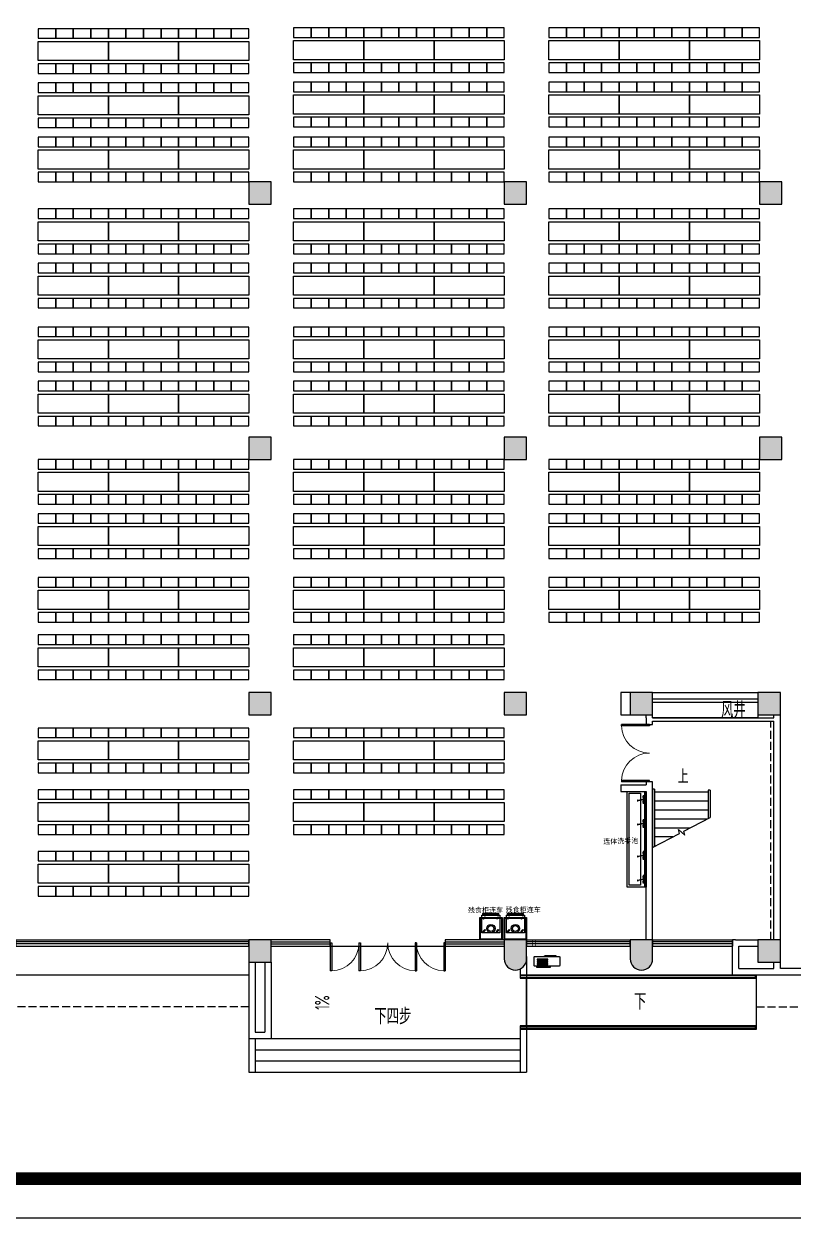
# Model space of a CAD drawing. Extents: x 1159254 to 1730927, y -477824 to -383968.
# Drawn here: x 1216570 to 1240668, y -477824 to -440400 of the extents above; entities that cross this region are included whole.
import ezdxf

# ---------------------------------------------------------------- set-up
doc = ezdxf.new("R2010")
doc.units = 0
doc.header["$LTSCALE"] = 1000
doc.linetypes.add('DASH', pattern=[0.35, 0.25, -0.1])
for name, color, linetype in [('COLUMN', 2, 'Continuous'), ('CURTWALL', 4, 'Continuous'), ('DIM_SYMB', 3, 'Continuous'), ('GROUND', 34, 'Continuous'), ('LG', 84, 'Continuous'), ('PUB_HATCH', 8, 'Continuous'), ('PUB_TEXT', 7, 'Continuous'), ('STAIR', 4, 'Continuous'), ('WALL', 6, 'Continuous'), ('WINDOW', 4, 'Continuous'), ('WS_厨房设备', 1, 'Continuous'), ('厨房布置', 4, 'Continuous'), ('外框', 7, 'Continuous'), ('空调', 205, 'Continuous'), ('空调孔', 30, 'Continuous')]:
    doc.layers.add(name, color=color, linetype=linetype)
doc.styles.add('_TCH_DIM', font='TSSDENG', dxfattribs={"width": 0.8, "bigfont": 'TSSDCHN'})
doc.styles.add('WMF-宋体1', font='')
doc.styles.get('WMF-宋体1').set_extended_font_data('SimSun')

# ---------------------------------------------------------------- blocks, each defined once
blk = doc.blocks.new('A$C4EB5717C')
at = {"layer": '空调'}
for p, q in [((520, 110), (520, 120)), ((883, 100), (530, 100)), ((893, 120), (893, 110))]:
    blk.add_line(p, q, dxfattribs=at)
blk.add_lwpolyline([(220, 120), (980, 120, 0.414214), (1000, 140), (1000, 410, 0.414214), (980, 430), (220, 430, 0.414214), (200, 410), (200, 140, 0.414214)], format="xyb", close=True, dxfattribs=at)
for points in [[(269, 459), (709, 459), (709, 444), (269, 444)], [(290, 372), (626, 372), (626, 343), (290, 343)], [(290, 306), (626, 306), (626, 277), (290, 277)], [(290, 240), (626, 240), (626, 211), (290, 211)]]:
    blk.add_lwpolyline(points, close=True, dxfattribs=at)
for centre, start, end in [((530, 110), 180, 270), ((883, 110), 270, 0)]:
    blk.add_arc(centre, 10, start, end, dxfattribs=at)
blk = doc.blocks.new('水龙头')
at = {"color": 252}
for p, q in [((-136, -15), (-90, -14)), ((-136, -18), (-90, -19)), ((-52, -2), (-4, -2)), ((-52, -31), (-6, -31)), ((4, -2), (51, -2)), ((12, -31), (51, -31)), ((23, -194), (26, -209)), ((49, -204), (46, -189)), ((136, -15), (90, -14)), ((136, -18), (90, -19))]:
    blk.add_line(p, q, dxfattribs=at)
for points in [[(13, -7), (0, 0), (-14, -8), (-14, -25), (-7, -29)], [(11, -26), (13, -25), (13, -7)]]:
    blk.add_lwpolyline(points, dxfattribs=at)
blk.add_lwpolyline([(26, -194), (-9, -18, -1.00756), (9, -15), (43, -190)], format="xyb", dxfattribs=at)
for centre in [(-78, -16), (77, -16)]:
    blk.add_circle(centre, 10.9, dxfattribs=at)
for centre, radius, start, end in [((-78, -16), 27.5, 36.2116, 175.3449), ((77, -16), 27.5, 4.6931, 143.7884), ((-136, -16), 1, 91.3387, 171.564), ((-132, -16), 4.53, 171.564, 188.436), ((-136, -17), 1, 188.436, 268.6613), ((-78, -16), 27.5, 184.6551, 323.7884), ((-78, -16), 16, 189.0003, 170.9997), ((-77, -16), 12.9, 168.3562, 191.6438), ((-52, 3), 5, 216.2116, 270), ((-52, -36), 5, 90, 143.7884), ((51, 3), 5, 270, 323.7884), ((51, -36), 5, 36.2116, 90), ((77, -16), 27.5, 216.2116, 355.3069), ((77, -16), 16, 9.0664, 350.9336), ((77, -16), 12.9, 348.3562, 11.6438), ((136, -16), 1, 8.436, 88.6613), ((136, -17), 1, 271.3387, 351.564), ((132, -16), 4.53, 351.564, 8.436)]:
    blk.add_arc(centre, radius, start, end, dxfattribs=at)
for centre, start_param, end_param in [((34, -192), 5.611234, 10.096729), ((34, -190), 6.955136, 8.752827), ((37, -206), 0, 3.141593)]:
    blk.add_ellipse(centre, major_axis=(-11.3, -2.2), ratio=0.233596, start_param=start_param, end_param=end_param, dxfattribs=at)
blk = doc.blocks.new('*U96')
blk.add_line((0, 40), (3000, 40))
blk.add_lwpolyline([(0, 600), (3000, 600), (3000, 0), (0, 0)], close=True)
at = {"color": 252}
blk.add_lwpolyline([(60, 540), (2940, 540), (2940, 180), (60, 180)], close=True, dxfattribs=at)
at = {"color": 1, "rotation": 180}
for p in [(246, 70), (996, 70), (1996, 70), (2746, 70)]:
    blk.add_blockref('水龙头', p, dxfattribs=at)
blk = doc.blocks.new('Custom_79')
at = {"color": 252}
for p, q in [((90, 806), (602, 806)), ((101, 806), (101, 771)), ((590, 806), (590, 771)), ((0, 700), (20, 680)), ((680, 680), (700, 700)), ((20, 20), (0, 0)), ((680, 20), (700, 0))]:
    blk.add_line(p, q, dxfattribs=at)
for points in [[(70, 771), (630, 771), (630, 213), (70, 213)], [(90, 771), (602, 771), (602, 822), (90, 822)], [(20, 680), (680, 680), (680, 20), (20, 20)], [(96, 661), (157, 721), (176, 702), (116, 642)], [(520, 661), (580, 721), (599, 702), (539, 642)], [(96, 262), (157, 322), (176, 303), (116, 242)], [(520, 262), (580, 322), (599, 303), (539, 242)]]:
    blk.add_lwpolyline(points, close=True, dxfattribs=at)
blk.add_lwpolyline([(0, 700), (700, 700), (700, 0), (0, 0)], close=True)
blk.add_circle((350, 350), 132)
blk.add_circle((350, 350), 92.5, dxfattribs=at)
blk = doc.blocks.new('A$C03080C26')
at = {"layer": '厨房布置'}
for points in [[(-1650, 1100), (-1650, 1400), (-2200, 1400), (-2200, 1100)], [(-1100, 1100), (-1100, 1400), (-1650, 1400), (-1650, 1100)], [(-1650, 1100), (-1650, 1400), (-1650, 1400), (-1650, 1100)], [(-550, 1100), (-550, 1400), (-1100, 1400), (-1100, 1100)], [(0, 1100), (0, 1400), (-550, 1400), (-550, 1100)], [(-2200, 1000), (0, 1000), (0, 400), (-2200, 400)], [(-1650, 0), (-1650, 300), (-2200, 300), (-2200, 0)], [(-1100, 0), (-1100, 300), (-1650, 300), (-1650, 0)], [(-1650, 0), (-1650, 300), (-1650, 300), (-1650, 0)], [(-550, 0), (-550, 300), (-1100, 300), (-1100, 0)], [(0, 0), (0, 300), (-550, 300), (-550, 0)]]:
    blk.add_lwpolyline(points, close=True, dxfattribs=at)
blk = doc.blocks.new('_FZH')
blk.add_lwpolyline([(-0.5, -0.5), (0.5, -0.5), (0.5, 0.5), (-0.5, 0.5)], close=True)
at = {"layer": 'PUB_HATCH'}
blk.add_solid([(-0.5, -0.5), (0.5, -0.5), (-0.5, 0.5), (0.5, 0.5)], dxfattribs=at)
blk = doc.blocks.new('$DorLib2D$00000002')
for p, q in [((-0.5, 0), (-0.5, 0.4875)), ((-0.475, 0.4875), (-0.5, 0.4875)), ((-0.475, 0), (-0.475, 0.4875)), ((0.475, 0), (0.475, 0.4875)), ((0.475, 0.4875), (0.5, 0.4875)), ((0.5, 0), (0.5, 0.4875)), ((-0.5, 0), (-0.475, 0)), ((0.5, 0), (0.475, 0))]:
    blk.add_line(p, q)
at = {"lineweight": 13}
for centre, start, end in [((-0.4875, 0), 0, 88.53072), ((0.4875, 0), 91.46928, 180)]:
    blk.add_arc(centre, 0.4875, start, end, dxfattribs=at)
blk = doc.blocks.new('$DorLib2D$00000001')
for p, q in [((0.45, 0.975), (0.5, 0.975)), ((0.45, 0), (0.45, 0.975)), ((0.5, 0), (0.5, 0.975)), ((0.5, 0), (0.45, 0))]:
    blk.add_line(p, q)
at = {"lineweight": 13}
blk.add_arc((0.475, 0), 0.975, 91.4693, 180, dxfattribs=at)
blk = doc.blocks.new('$WINLIB2D$00000001')
at = {"color": 0}
for points in [[(-0.5, 0.5), (-0.5, -0.5)], [(-0.5, 0.5), (0.5, 0.5)], [(0.5, -0.5), (0.5, 0.5)], [(0.5, 0.1667), (-0.5, 0.1667)], [(0.5, -0.1667), (-0.5, -0.1667)], [(-0.5, -0.5), (0.5, -0.5)]]:
    blk.add_lwpolyline(points, dxfattribs=at)

msp = doc.modelspace()

# ---------------------------------------------------------------- hatches: boundary and pattern name
at = {"layer": 'PUB_HATCH'}
for points in [[(1232318.5, -469700.6), (1232318.5, -469100.6), (1231618.5, -469100.6), (1231618.5, -469700.6, 1)], [(1236268.5, -469700.6), (1236268.5, -469100.6), (1235568.5, -469100.6), (1235568.5, -469700.6, 1)]]:
    msp.add_hatch(color=256, dxfattribs=at).paths.add_polyline_path(points)

# ---------------------------------------------------------------- linework, layer by layer
at = {"linetype": 'DASH'}
msp.add_line((1239968.5, -469100.6), (1239968.5, -462250.6), dxfattribs=at)
msp.add_lwpolyline([(1239568.5, -462150.6), (1236268.5, -462150.6), (1236268.5, -461650.6), (1239568.5, -461650.6)], close=True)
at = {"layer": 'COLUMN'}
for p, q in [((1232318.5, -469100.6), (1231618.5, -469100.6)), ((1231618.5, -469100.6), (1231618.5, -469700.6)), ((1232318.5, -469700.6), (1232318.5, -469100.6)), ((1236268.5, -469100.6), (1235568.5, -469100.6)), ((1235568.5, -469100.6), (1235568.5, -469700.6)), ((1236268.5, -469700.6), (1236268.5, -469100.6))]:
    msp.add_line(p, q, dxfattribs=at)
for centre in [(1231968.5, -469700.6), (1235918.5, -469700.6)]:
    msp.add_arc(centre, 350, 180, 0, dxfattribs=at)
at = {"layer": 'CURTWALL'}
for p, q in [((1226168.5, -469100.6), (1224318.5, -469100.6)), ((1224318.5, -469167.3), (1226168.5, -469167.3)), ((1224318.5, -469234), (1226168.5, -469234)), ((1224318.5, -469300.6), (1226168.5, -469300.6)), ((1226168.5, -469300.6), (1226168.5, -469100.6)), ((1231618.5, -469100.6), (1229768.5, -469100.6)), ((1229768.5, -469100.6), (1229768.5, -469300.6)), ((1229768.5, -469167.3), (1231618.5, -469167.3)), ((1229768.5, -469234), (1231618.5, -469234)), ((1229768.5, -469300.6), (1231618.5, -469300.6))]:
    msp.add_line(p, q, dxfattribs=at)
at = {"layer": 'DIM_SYMB'}
for points in [[(1237168.5, -464340.6, 0, 0, 0), (1237168.5, -465210.6, 104, 0, 0), (1237168.5, -465600.6, 0, 0, 0)], [(1226279.1, -470612, 0, 0, 0), (1226279.1, -471114.1, 104, 0, 0), (1226279.1, -471504.1, 0, 0, 0)], [(1236071.6, -471029.1, 0, 0, 0), (1237608, -471029.1, 120, 0, 0), (1238058, -471029.1, 0, 0, 0)], [(1227968.5, -471913.2, 0, 0, 0), (1227968.5, -472800.6, 120, 0, 0), (1227968.5, -473250.6, 0, 0, 0)]]:
    msp.add_lwpolyline(points, format="xyseb", dxfattribs=at)
at = {"layer": 'GROUND', "linetype": 'DASH'}
for points in [[(1239518.5, -471200.6), (1249630.5, -471200.6), (1253649.5, -455081.4), (1254910.8, -455395.9), (1251790.1, -467912.7)], [(1223618.5, -471200.6), (1202568.5, -471200.6)]]:
    msp.add_lwpolyline(points, dxfattribs=at)
at = {"layer": 'LG'}
for points in [[(1232118.5, -470275.6), (1239493.5, -470275.6), (1239493.5, -470225.6), (1232118.5, -470225.6)], [(1232118.5, -471875.6), (1239493.5, -471875.6), (1239493.5, -471825.6), (1232118.5, -471825.6)]]:
    msp.add_lwpolyline(points, dxfattribs=at)
at = {"layer": 'STAIR'}
for p, q in [((1236268.5, -464380.6), (1236268.5, -466208.3)), ((1236328.5, -464380.6), (1236268.5, -464380.6)), ((1236328.5, -464380.6), (1236328.5, -466177.1)), ((1238008.5, -464410.6), (1238008.5, -465304.2)), ((1238068.5, -464410.6), (1238008.5, -464410.6)), ((1238068.5, -464410.6), (1238068.5, -465273)), ((1236268.5, -464480.6), (1236268.5, -466208.3)), ((1238008.5, -464480.6), (1236328.5, -464480.6)), ((1238008.5, -464760.6), (1236328.5, -464760.6)), ((1238068.5, -464480.6), (1238068.5, -465273)), ((1238008.5, -465040.6), (1236328.5, -465040.6)), ((1237976.8, -465320.6), (1236328.5, -465320.6)), ((1237248.2, -465699.2), (1238068.5, -465273)), ((1236268.5, -466208.3), (1237106.5, -465772.9)), ((1237437.9, -465600.6), (1236328.5, -465600.6)), ((1236899.1, -465880.6), (1236328.5, -465880.6)), ((1237106.5, -465772.9), (1237077.4, -465641)), ((1237077.4, -465641), (1237275.5, -465822.9)), ((1237275.5, -465822.9), (1237248.2, -465699.2)), ((1236360.2, -466160.6), (1236328.5, -466160.6)), ((1232318.5, -469630.9), (1232318.5, -473250.6)), ((1232118.5, -470016.9), (1232118.5, -470300.6)), ((1204268.5, -470200.6), (1223618.5, -470200.6)), ((1232118.5, -470200.6), (1238768.5, -470200.6)), ((1232318.5, -471800.6), (1232318.5, -470300.6)), ((1239518.5, -471900.6), (1239518.5, -470200.6)), ((1232118.5, -471800.6), (1232118.5, -473250.6)), ((1223618.5, -472200.6), (1223618.5, -473250.6)), ((1223818.5, -472200.6), (1232118.5, -472200.6)), ((1223818.5, -472200.6), (1223818.5, -473250.6)), ((1223818.5, -472550.6), (1232118.5, -472550.6)), ((1223818.5, -472900.6), (1232118.5, -472900.6)), ((1223618.5, -473250.6), (1232318.5, -473250.6))]:
    msp.add_line(p, q, dxfattribs=at)
at = {"layer": 'STAIR', "ltscale": 3}
for p, q in [((1232118.5, -470200.6), (1239518.5, -470200.6)), ((1232118.5, -470300.6), (1239518.5, -470300.6)), ((1239518.5, -471800.6), (1232118.5, -471800.6)), ((1232118.5, -471900.6), (1239518.5, -471900.6))]:
    msp.add_line(p, q, dxfattribs=at)
at = {"layer": 'WALL'}
for p, q in [((1236268.5, -461350.6), (1239568.5, -461350.6)), ((1236268.5, -461550.6), (1239568.5, -461550.6)), ((1236068.5, -462150.6), (1236068.5, -462050.6)), ((1236068.5, -462150.6), (1236068.5, -462350.6)), ((1236268.5, -462150.6), (1236268.5, -462050.6)), ((1236268.5, -462150.6), (1240068.5, -462150.6)), ((1240068.5, -462150.6), (1240068.5, -462050.6)), ((1240268.5, -462150.6), (1240268.5, -462050.6)), ((1240268.5, -469100.6), (1240268.5, -462150.6)), ((1236068.5, -462350.6), (1236268.5, -462350.6)), ((1236268.5, -462350.6), (1236268.5, -462250.6)), ((1236268.5, -462250.6), (1240068.5, -462250.6)), ((1240068.5, -469100.6), (1240068.5, -462250.6)), ((1235268.5, -464250.6), (1236068.5, -464250.6)), ((1235268.5, -464250.6), (1235268.5, -464450.6)), ((1236268.5, -464150.6), (1236068.5, -464150.6)), ((1236068.5, -464150.6), (1236068.5, -464250.6)), ((1236268.5, -464350.6), (1236268.5, -464150.6)), ((1236268.5, -469100.6), (1236268.5, -464350.6)), ((1235268.5, -464450.6), (1236068.5, -464450.6)), ((1236068.5, -469100.6), (1236068.5, -464450.6)), ((1238868.5, -469100.6), (1238768.5, -469100.6)), ((1238768.5, -469100.6), (1238768.5, -469300.6)), ((1238768.5, -470200.6), (1238768.5, -469300.6)), ((1238868.5, -469100.6), (1239568.5, -469100.6)), ((1238968.5, -470000.6), (1238968.5, -469300.6)), ((1238968.5, -469300.6), (1239568.5, -469300.6)), ((1223618.5, -469800.6), (1223618.5, -472200.6)), ((1223818.5, -469800.6), (1223818.5, -472000.6)), ((1224118.5, -469800.6), (1224118.5, -472000.6)), ((1224318.5, -469800.6), (1224318.5, -472200.6)), ((1238968.5, -470000.6), (1240068.5, -470000.6)), ((1240068.5, -470000.6), (1240068.5, -469800.6)), ((1240268.5, -470000.6), (1240268.5, -469800.6)), ((1241668.5, -470000.6), (1240268.5, -470000.6)), ((1238768.5, -470200.6), (1240168.5, -470200.6)), ((1240168.5, -470200.6), (1241668.5, -470200.6)), ((1223618.5, -472200.6), (1224318.5, -472200.6)), ((1223818.5, -472000.6), (1224118.5, -472000.6))]:
    msp.add_line(p, q, dxfattribs=at)
msp.add_lwpolyline([(1235568.5, -461350.6), (1235268.5, -461350.6), (1235268.5, -462050.6), (1235568.5, -462050.6)], dxfattribs=at)
at = {"layer": 'WINDOW'}
for p, q in [((1226168.5, -469300.6), (1227068.5, -469300.6)), ((1227068.5, -469300.6), (1228868.5, -469300.6)), ((1228868.5, -469300.6), (1229768.5, -469300.6))]:
    msp.add_line(p, q, dxfattribs=at)
at = {"layer": '外框', "lineweight": -2}
msp.add_line((1295382, -477824.5), (1161444.6, -477824.5), dxfattribs=at)
at = {"layer": '外框', "lineweight": -2, "const_width": 391.5}
msp.add_lwpolyline([(1166648.3, -476589.1), (1289979.3, -476589.1, 0.4142136), (1293894.6, -472673.8), (1293894.6, -389151, 0.4142136), (1289979.3, -385235.8), (1166648.3, -385235.8, 0.4142136), (1162733, -389151), (1162733, -472673.8, 0.4142136)], format="xyb", close=True, dxfattribs=at)
at = {"layer": '空调孔', "const_width": 20}
msp.add_lwpolyline([(1232494.6, -469300.6), (1232594.6, -469300.6), (1232594.6, -469100.6), (1232494.6, -469100.6)], close=True, dxfattribs=at)

# ---------------------------------------------------------------- block references
at = {"layer": 'COLUMN', "xscale": 700, "yscale": 700, "zscale": 700}
for p in [(1223968.5, -445700.6), (1231968.5, -445700.6), (1239968.5, -445700.6), (1223968.5, -453700.6), (1231968.5, -453700.6), (1239968.5, -453700.6), (1223968.5, -461700.6), (1231968.5, -461700.6), (1235918.5, -461700.6), (1239918.5, -461700.6), (1223968.5, -469450.6), (1239918.5, -469450.6)]:
    msp.add_blockref('_FZH', p, dxfattribs=at)
at = {"layer": 'WINDOW', "xscale": -1800, "yscale": 1800, "zscale": -1800, "rotation": 89.99999999996967}
msp.add_blockref('$DorLib2D$00000002', (1236168.5, -463250.6), dxfattribs=at)
at = {"layer": 'WINDOW'}
for name, p, xscale, yscale, zscale in [('$WINLIB2D$00000001', (1219968.5, -469200.6), 7300, 200, 7300), ('$DorLib2D$00000001', (1226618.5, -469200.6), -900, -900, -900), ('$DorLib2D$00000002', (1227968.5, -469200.6), -1800, -1800, -1800), ('$DorLib2D$00000001', (1229318.5, -469200.6), 900, -900, 900), ('$WINLIB2D$00000001', (1233943.5, -469200.6), 3250, 200, 3250), ('$WINLIB2D$00000001', (1237518.5, -469200.6), 2500, 200, 2500)]:
    msp.add_blockref(name, p, dxfattribs=dict(at, xscale=xscale, yscale=yscale, zscale=zscale))
at = {"layer": 'WS_厨房设备', "rotation": 90}
msp.add_blockref('*U96', (1236068.5, -467450.6), dxfattribs=at)
at = {"layer": 'WS_厨房设备'}
for p in [(1230851.9, -469100.7), (1231618.5, -469100.7)]:
    msp.add_blockref('Custom_79', p, dxfattribs=at)
at = {"layer": '厨房布置', "rotation": 180}
for p in [(1217018.5, -440550.6), (1219218.5, -440550.6), (1221418.5, -440550.6), (1225018.5, -440524.6), (1227218.5, -440524.6), (1229418.5, -440524.6), (1233018.5, -440524.6), (1235218.5, -440524.6), (1237418.5, -440524.6), (1217018.5, -442250.6), (1219218.5, -442250.6), (1221418.5, -442250.6), (1225018.5, -442224.6), (1227218.5, -442224.6), (1229418.5, -442224.6), (1233018.5, -442224.6), (1235218.5, -442224.6), (1237418.5, -442224.6), (1217018.5, -443950.6), (1219218.5, -443950.6), (1221418.5, -443950.6), (1225018.5, -443950.6), (1227218.5, -443950.6), (1229418.5, -443950.6), (1233018.5, -443950.6), (1235218.5, -443950.6), (1237418.5, -443950.6), (1217018.5, -446200.6), (1219218.5, -446200.6), (1221418.5, -446200.6), (1225018.5, -446200.6), (1227218.5, -446200.6), (1229418.5, -446200.6), (1233018.5, -446200.6), (1235218.5, -446200.6), (1237418.5, -446200.6), (1217018.5, -447900.6), (1219218.5, -447900.6), (1221418.5, -447900.6), (1225018.5, -447900.6), (1227218.5, -447900.6), (1229418.5, -447900.6), (1233018.5, -447900.6), (1235218.5, -447900.6), (1237418.5, -447900.6), (1217018.5, -449900.6), (1219218.5, -449900.6), (1221418.5, -449900.6), (1225018.5, -449900.6), (1227218.5, -449900.6), (1229418.5, -449900.6), (1233018.5, -449900.6), (1235218.5, -449900.6), (1237418.5, -449900.6), (1217018.5, -451600.6), (1219218.5, -451600.6), (1221418.5, -451600.6), (1225018.5, -451600.6), (1227218.5, -451600.6), (1229418.5, -451600.6), (1233018.5, -451600.6), (1235218.5, -451600.6), (1237418.5, -451600.6), (1217018.5, -454050.6), (1219218.5, -454050.6), (1221418.5, -454050.6), (1225018.5, -454050.6), (1227218.5, -454050.6), (1229418.5, -454050.6), (1233018.5, -454050.6), (1235218.5, -454050.6), (1237418.5, -454050.6), (1217018.5, -455750.6), (1219218.5, -455750.6), (1221418.5, -455750.6), (1225018.5, -455750.6), (1227218.5, -455750.6), (1229418.5, -455750.6), (1233018.5, -455750.6), (1235218.5, -455750.6), (1237418.5, -455750.6), (1217018.5, -457750.6), (1219218.5, -457750.6), (1221418.5, -457750.6), (1225018.5, -457750.6), (1227218.5, -457750.6), (1229418.5, -457750.6), (1233018.5, -457750.6), (1235218.5, -457750.6), (1237418.5, -457750.6), (1217018.5, -459550.1), (1219218.5, -459550.1), (1221418.5, -459550.1), (1225018.5, -459550.1), (1227218.5, -459550.1), (1229418.5, -459550.1), (1217018.5, -462467.1), (1219218.5, -462467.1), (1221418.5, -462467.1), (1225018.5, -462467.1), (1227218.5, -462467.1), (1229418.5, -462467.1), (1217018.5, -464399.6), (1219218.5, -464399.6), (1221418.5, -464399.6), (1225018.5, -464399.6), (1227218.5, -464399.6), (1229418.5, -464399.6), (1217018.5, -466332.2), (1219218.5, -466332.2), (1221418.5, -466332.2)]:
    msp.add_blockref('A$C03080C26', p, dxfattribs=at)
at = {"layer": '空调', "extrusion": (0, 0, -1), "zscale": -1, "rotation": 180}
msp.add_blockref('A$C4EB5717C', (-1232356.7, -469500.9), dxfattribs=at)

# ---------------------------------------------------------------- texts
at = {"color": 7, "lineweight": 0, "style": 'WMF-宋体1'}
msp.add_text('连体洗手池', height=157.34, rotation=1.71516, dxfattribs=at).set_placement((1234723.1, -466101.7))
for p in [(1230482.2, -468249.9), (1231661.6, -468238.5)]:
    msp.add_text('残食柜连车', height=157.34, dxfattribs=at).set_placement(p)
at = {"layer": 'PUB_TEXT', "style": '_TCH_DIM', "width": 0.8}
for s, height, p in [('风井', 506.38, (1238412.6, -462150.4)), ('上', 438.9, (1237060.1, -464204.1)), ('下', 506.4, (1235686.2, -471291.6)), ('下四步', 506.38, (1227553, -471755.7))]:
    msp.add_text(s, height=height, dxfattribs=at).set_placement(p)
at = {"layer": 'PUB_TEXT', "style": '_TCH_DIM', "width": 0.64}
msp.add_text('1%', height=455, rotation=90, dxfattribs=at).set_placement((1226142.6, -471293.8))

doc.saveas('drawing.dxf')
